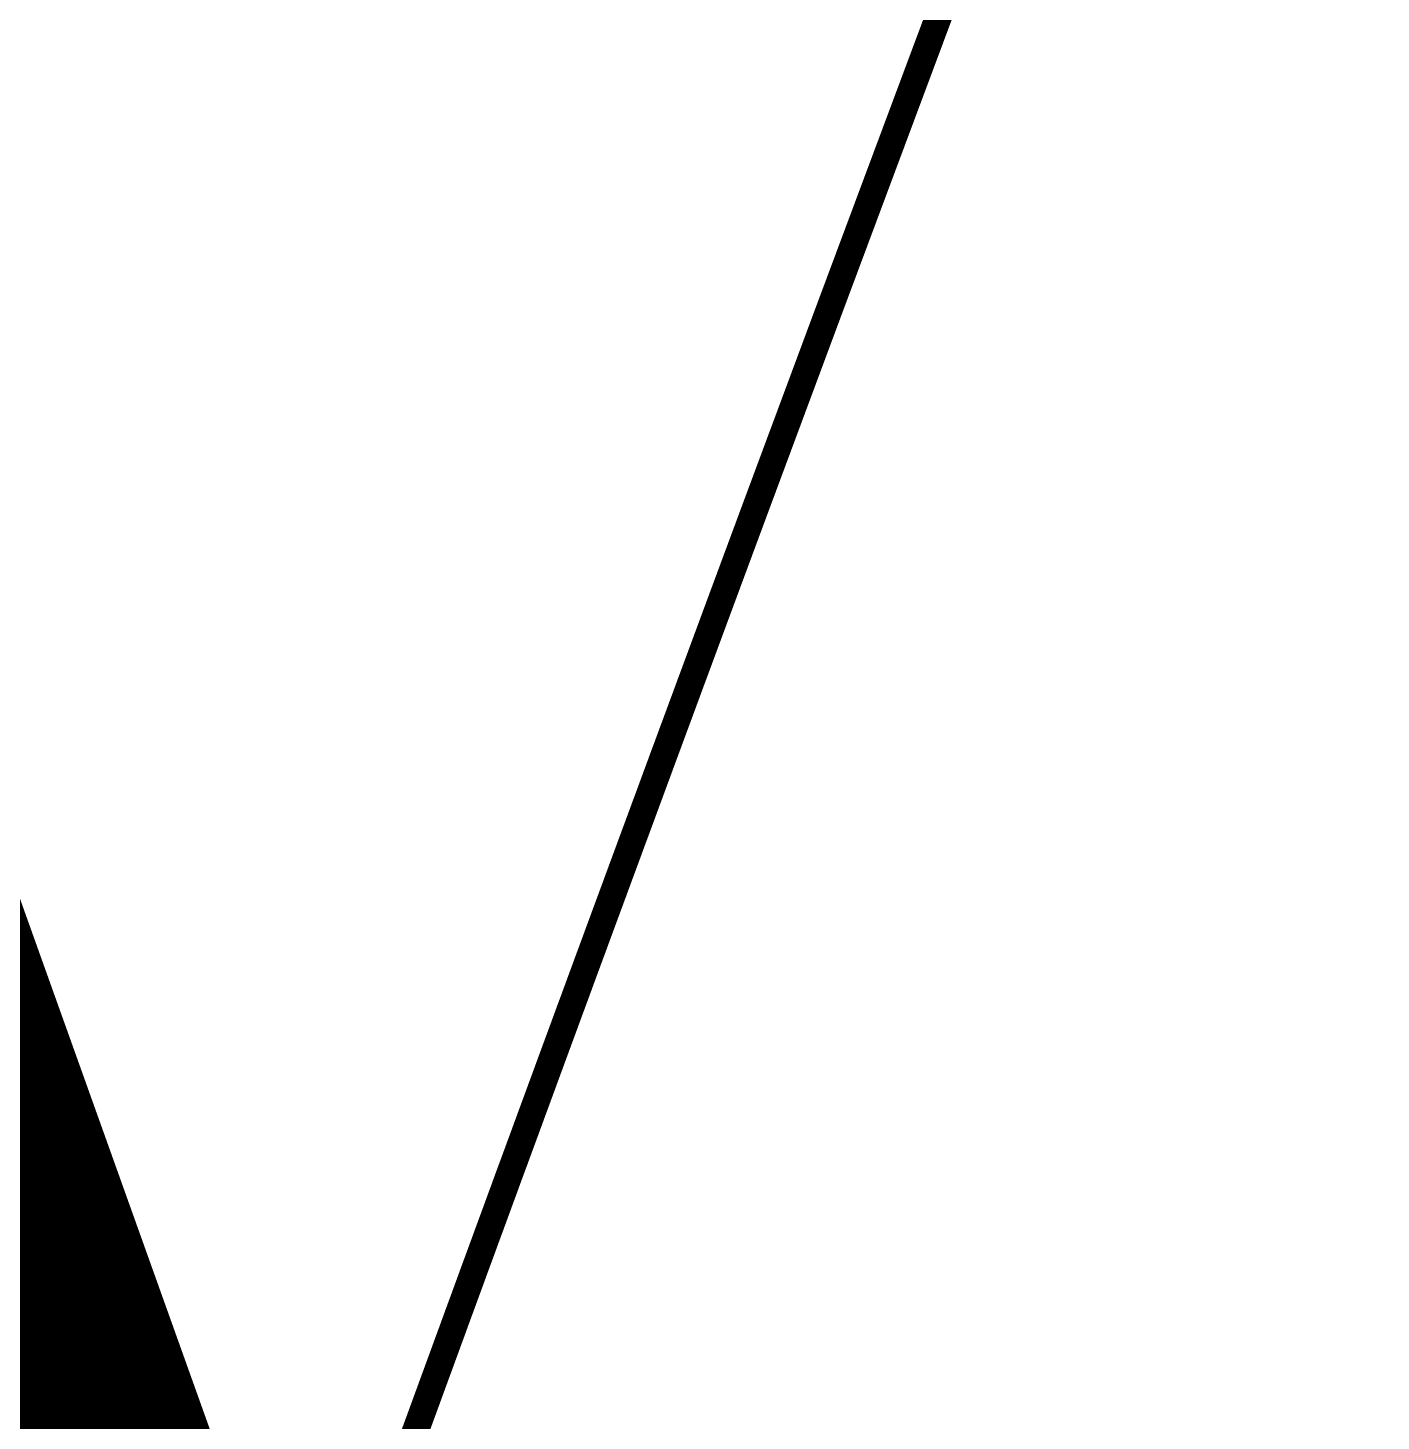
# Model space of a CAD drawing. Header units: inches. Extents: x -0.7 to 8.56, y -0.56 to 6.25.
# Drawn here: x 0.85709 to 0.88235, y 0.56593 to 0.59194 of the extents above; entities that cross this region are included whole.
import ezdxf

# ---------------------------------------------------------------- set-up
doc = ezdxf.new("R2010")
doc.units = ezdxf.units.IN
doc.header["$MEASUREMENT"] = 0
for name, color, linetype in [('Dimension', 6, 'Continuous'), ('Fabrication', 76, 'Continuous'), ('Mechanical 4', 56, 'Continuous'), ('Top Overlay', 2, 'Continuous')]:
    doc.layers.add(name, color=color, linetype=linetype)

msp = doc.modelspace()

# ---------------------------------------------------------------- linework, layer by layer
at = {"layer": 'Dimension'}
for points in [[(2.295669, 0.766417, 0.01, 0.01, 1), (0.524016, 0.766417, 0.01, 0.01, 1)], [(2.148045, 0.766414, 0.01, 0.01, 1), (0.671667, 0.766414, 0.01, 0.01, 1)]]:
    msp.add_lwpolyline(points, format="xyseb", close=True, dxfattribs=at)
at = {"layer": 'Fabrication'}
for points in [[(2.094234, 1.23357, 0.0005, 0.0005, -1.1671), (0.617129, 0.534922, 0.0005, 0.0005, 0)], [(2.094234, 1.23357, 0.0005, 0.0005, -1.1671), (0.617129, 0.534922, 0.0005, 0.0005, 0)], [(2.094234, 1.23357, 0.0005, 0.0005, -1.1671), (0.617129, 0.534922, 0.0005, 0.0005, 0)], [(2.094234, 1.23357, 0.0005, 0.0005, -1.1671), (0.617129, 0.534922, 0.0005, 0.0005, 0)], [(2.146108, 1.225917, 0.0005, 0.0005, -1.205705), (0.558167, 0.612204, 0.0005, 0.0005, 0)], [(2.146108, 1.225917, 0.0005, 0.0005, -1.205705), (0.558167, 0.612204, 0.0005, 0.0005, 0)], [(1.813685, 1.200584, 0.0005, 0.0005, -1.250986), (0.86008, 0.554085, 0.0005, 0.0005, 0)], [(1.813685, 1.200584, 0.0005, 0.0005, -1.250986), (0.86008, 0.554085, 0.0005, 0.0005, 0)], [(1.813685, 1.200584, 0.0005, 0.0005, -1.250986), (0.86008, 0.554085, 0.0005, 0.0005, 0)], [(1.813685, 1.200584, 0.0005, 0.0005, -1.250986), (0.86008, 0.554085, 0.0005, 0.0005, 0)], [(1.764978, 1.191217, 0.0005, 0.0005, -1.342703), (0.881665, 0.612204, 0.0005, 0.0005, 0)], [(0.872048, 0.586673, 0.0005, 0.0005, 0), (0.874344, 0.592823, 0.0005, 0.0005, 0)], [(0.872048, 0.586673, 0.0005, 0.0005, 0), (0.874344, 0.592823, 0.0005, 0.0005, 0)], [(0.87068, 0.582994, 0.0005, 0.0005, 0), (0.872048, 0.586673, 0.0005, 0.0005, 0)], [(0.87068, 0.582994, 0.0005, 0.0005, 0), (0.872048, 0.586673, 0.0005, 0.0005, 0)], [(0.870024, 0.581225, 0.0005, 0.0005, 0), (0.87068, 0.582994, 0.0005, 0.0005, 0)], [(0.870024, 0.581225, 0.0005, 0.0005, 0), (0.87068, 0.582994, 0.0005, 0.0005, 0)], [(0.869521, 0.579865, 0.0005, 0.0005, 0), (0.870024, 0.581225, 0.0005, 0.0005, 0)], [(0.869521, 0.579865, 0.0005, 0.0005, 0), (0.870024, 0.581225, 0.0005, 0.0005, 0)], [(0.869385, 0.579497, 0.0005, 0.0005, 0), (0.869471, 0.579732, 0.0005, 0.0005, 0)], [(0.869385, 0.579497, 0.0005, 0.0005, 0), (0.869471, 0.579732, 0.0005, 0.0005, 0)], [(0.869471, 0.579732, 0.0005, 0.0005, 0), (0.869521, 0.579865, 0.0005, 0.0005, 0)], [(0.869471, 0.579732, 0.0005, 0.0005, 0), (0.869521, 0.579865, 0.0005, 0.0005, 0)], [(0.869298, 0.579263, 0.0005, 0.0005, 0), (0.869385, 0.579497, 0.0005, 0.0005, 0)], [(0.869298, 0.579263, 0.0005, 0.0005, 0), (0.869385, 0.579497, 0.0005, 0.0005, 0)], [(0.869212, 0.579029, 0.0005, 0.0005, 0), (0.869298, 0.579263, 0.0005, 0.0005, 0)], [(0.869212, 0.579029, 0.0005, 0.0005, 0), (0.869298, 0.579263, 0.0005, 0.0005, 0)], [(0.869125, 0.578796, 0.0005, 0.0005, 0), (0.869212, 0.579029, 0.0005, 0.0005, 0)], [(0.869125, 0.578796, 0.0005, 0.0005, 0), (0.869212, 0.579029, 0.0005, 0.0005, 0)], [(0.86904, 0.578564, 0.0005, 0.0005, 0), (0.869125, 0.578796, 0.0005, 0.0005, 0)], [(0.86904, 0.578564, 0.0005, 0.0005, 0), (0.869125, 0.578796, 0.0005, 0.0005, 0)], [(0.868954, 0.578333, 0.0005, 0.0005, 0), (0.86904, 0.578564, 0.0005, 0.0005, 0)], [(0.868954, 0.578333, 0.0005, 0.0005, 0), (0.86904, 0.578564, 0.0005, 0.0005, 0)], [(0.868869, 0.578102, 0.0005, 0.0005, 0), (0.868954, 0.578333, 0.0005, 0.0005, 0)], [(0.868869, 0.578102, 0.0005, 0.0005, 0), (0.868954, 0.578333, 0.0005, 0.0005, 0)], [(0.868784, 0.577872, 0.0005, 0.0005, 0), (0.868869, 0.578102, 0.0005, 0.0005, 0)], [(0.868784, 0.577872, 0.0005, 0.0005, 0), (0.868869, 0.578102, 0.0005, 0.0005, 0)], [(0.868615, 0.577415, 0.0005, 0.0005, 0), (0.8687, 0.577643, 0.0005, 0.0005, 0)], [(0.868615, 0.577415, 0.0005, 0.0005, 0), (0.8687, 0.577643, 0.0005, 0.0005, 0)], [(0.8687, 0.577643, 0.0005, 0.0005, 0), (0.868784, 0.577872, 0.0005, 0.0005, 0)], [(0.8687, 0.577643, 0.0005, 0.0005, 0), (0.868784, 0.577872, 0.0005, 0.0005, 0)], [(0.868532, 0.577188, 0.0005, 0.0005, 0), (0.868615, 0.577415, 0.0005, 0.0005, 0)], [(0.868532, 0.577188, 0.0005, 0.0005, 0), (0.868615, 0.577415, 0.0005, 0.0005, 0)], [(0.868448, 0.576961, 0.0005, 0.0005, 0), (0.868532, 0.577188, 0.0005, 0.0005, 0)], [(0.868448, 0.576961, 0.0005, 0.0005, 0), (0.868532, 0.577188, 0.0005, 0.0005, 0)], [(0.868364, 0.576736, 0.0005, 0.0005, 0), (0.868448, 0.576961, 0.0005, 0.0005, 0)], [(0.868364, 0.576736, 0.0005, 0.0005, 0), (0.868448, 0.576961, 0.0005, 0.0005, 0)], [(0.868282, 0.576511, 0.0005, 0.0005, 0), (0.868364, 0.576736, 0.0005, 0.0005, 0)], [(0.868282, 0.576511, 0.0005, 0.0005, 0), (0.868364, 0.576736, 0.0005, 0.0005, 0)], [(0.868199, 0.576287, 0.0005, 0.0005, 0), (0.868282, 0.576511, 0.0005, 0.0005, 0)], [(0.868199, 0.576287, 0.0005, 0.0005, 0), (0.868282, 0.576511, 0.0005, 0.0005, 0)], [(0.868045, 0.575869, 0.0005, 0.0005, 0), (0.868121, 0.576077, 0.0005, 0.0005, 0)], [(0.868045, 0.575869, 0.0005, 0.0005, 0), (0.868121, 0.576077, 0.0005, 0.0005, 0)], [(0.868121, 0.576077, 0.0005, 0.0005, 0), (0.868199, 0.576287, 0.0005, 0.0005, 0)], [(0.868121, 0.576077, 0.0005, 0.0005, 0), (0.868199, 0.576287, 0.0005, 0.0005, 0)], [(0.867968, 0.575661, 0.0005, 0.0005, 0), (0.868045, 0.575869, 0.0005, 0.0005, 0)], [(0.867968, 0.575661, 0.0005, 0.0005, 0), (0.868045, 0.575869, 0.0005, 0.0005, 0)], [(0.867891, 0.575453, 0.0005, 0.0005, 0), (0.867968, 0.575661, 0.0005, 0.0005, 0)], [(0.867891, 0.575453, 0.0005, 0.0005, 0), (0.867968, 0.575661, 0.0005, 0.0005, 0)], [(0.867815, 0.575246, 0.0005, 0.0005, 0), (0.867891, 0.575453, 0.0005, 0.0005, 0)], [(0.867815, 0.575246, 0.0005, 0.0005, 0), (0.867891, 0.575453, 0.0005, 0.0005, 0)], [(0.867664, 0.574835, 0.0005, 0.0005, 0), (0.867739, 0.575041, 0.0005, 0.0005, 0)], [(0.867664, 0.574835, 0.0005, 0.0005, 0), (0.867739, 0.575041, 0.0005, 0.0005, 0)], [(0.867739, 0.575041, 0.0005, 0.0005, 0), (0.867815, 0.575246, 0.0005, 0.0005, 0)], [(0.867739, 0.575041, 0.0005, 0.0005, 0), (0.867815, 0.575246, 0.0005, 0.0005, 0)], [(0.867588, 0.574631, 0.0005, 0.0005, 0), (0.867664, 0.574835, 0.0005, 0.0005, 0)], [(0.867588, 0.574631, 0.0005, 0.0005, 0), (0.867664, 0.574835, 0.0005, 0.0005, 0)], [(0.867513, 0.574427, 0.0005, 0.0005, 0), (0.867588, 0.574631, 0.0005, 0.0005, 0)], [(0.867513, 0.574427, 0.0005, 0.0005, 0), (0.867588, 0.574631, 0.0005, 0.0005, 0)], [(0.867438, 0.574224, 0.0005, 0.0005, 0), (0.867513, 0.574427, 0.0005, 0.0005, 0)], [(0.867438, 0.574224, 0.0005, 0.0005, 0), (0.867513, 0.574427, 0.0005, 0.0005, 0)], [(0.86729, 0.57382, 0.0005, 0.0005, 0), (0.867364, 0.574022, 0.0005, 0.0005, 0)], [(0.86729, 0.57382, 0.0005, 0.0005, 0), (0.867364, 0.574022, 0.0005, 0.0005, 0)], [(0.867364, 0.574022, 0.0005, 0.0005, 0), (0.867438, 0.574224, 0.0005, 0.0005, 0)], [(0.867364, 0.574022, 0.0005, 0.0005, 0), (0.867438, 0.574224, 0.0005, 0.0005, 0)], [(0.867215, 0.573619, 0.0005, 0.0005, 0), (0.86729, 0.57382, 0.0005, 0.0005, 0)], [(0.867215, 0.573619, 0.0005, 0.0005, 0), (0.86729, 0.57382, 0.0005, 0.0005, 0)], [(0.867142, 0.573419, 0.0005, 0.0005, 0), (0.867215, 0.573619, 0.0005, 0.0005, 0)], [(0.867142, 0.573419, 0.0005, 0.0005, 0), (0.867215, 0.573619, 0.0005, 0.0005, 0)], [(0.866995, 0.57302, 0.0005, 0.0005, 0), (0.867068, 0.573219, 0.0005, 0.0005, 0)], [(0.866995, 0.57302, 0.0005, 0.0005, 0), (0.867068, 0.573219, 0.0005, 0.0005, 0)], [(0.867068, 0.573219, 0.0005, 0.0005, 0), (0.867142, 0.573419, 0.0005, 0.0005, 0)], [(0.867068, 0.573219, 0.0005, 0.0005, 0), (0.867142, 0.573419, 0.0005, 0.0005, 0)], [(0.866922, 0.572822, 0.0005, 0.0005, 0), (0.866995, 0.57302, 0.0005, 0.0005, 0)], [(0.866922, 0.572822, 0.0005, 0.0005, 0), (0.866995, 0.57302, 0.0005, 0.0005, 0)], [(0.83259, 0.572834, 0.0005, 0.0005, -0.308543), (0.86008, 0.554085, 0.0005, 0.0005, 0)], [(0.83259, 0.572834, 0.0005, 0.0005, -0.308543), (0.86008, 0.554085, 0.0005, 0.0005, 0)], [(0.83259, 0.572834, 0.0005, 0.0005, -0.308543), (0.86008, 0.554085, 0.0005, 0.0005, 0)], [(0.83259, 0.572834, 0.0005, 0.0005, -0.308543), (0.86008, 0.554085, 0.0005, 0.0005, 0)], [(0.866849, 0.572624, 0.0005, 0.0005, 0), (0.866922, 0.572822, 0.0005, 0.0005, 0)], [(0.866849, 0.572624, 0.0005, 0.0005, 0), (0.866922, 0.572822, 0.0005, 0.0005, 0)], [(0.866705, 0.572231, 0.0005, 0.0005, 0), (0.866777, 0.572427, 0.0005, 0.0005, 0)], [(0.866705, 0.572231, 0.0005, 0.0005, 0), (0.866777, 0.572427, 0.0005, 0.0005, 0)], [(0.866777, 0.572427, 0.0005, 0.0005, 0), (0.866849, 0.572624, 0.0005, 0.0005, 0)], [(0.866777, 0.572427, 0.0005, 0.0005, 0), (0.866849, 0.572624, 0.0005, 0.0005, 0)], [(0.866638, 0.572049, 0.0005, 0.0005, 0), (0.866705, 0.572231, 0.0005, 0.0005, 0)], [(0.866638, 0.572049, 0.0005, 0.0005, 0), (0.866705, 0.572231, 0.0005, 0.0005, 0)], [(0.866571, 0.571867, 0.0005, 0.0005, 0), (0.866638, 0.572049, 0.0005, 0.0005, 0)], [(0.866571, 0.571867, 0.0005, 0.0005, 0), (0.866638, 0.572049, 0.0005, 0.0005, 0)], [(0.866438, 0.571505, 0.0005, 0.0005, 0), (0.866504, 0.571686, 0.0005, 0.0005, 0)], [(0.866438, 0.571505, 0.0005, 0.0005, 0), (0.866504, 0.571686, 0.0005, 0.0005, 0)], [(0.866504, 0.571686, 0.0005, 0.0005, 0), (0.866571, 0.571867, 0.0005, 0.0005, 0)], [(0.866504, 0.571686, 0.0005, 0.0005, 0), (0.866571, 0.571867, 0.0005, 0.0005, 0)], [(0.866372, 0.571325, 0.0005, 0.0005, 0), (0.866438, 0.571505, 0.0005, 0.0005, 0)], [(0.866372, 0.571325, 0.0005, 0.0005, 0), (0.866438, 0.571505, 0.0005, 0.0005, 0)], [(0.86624, 0.570967, 0.0005, 0.0005, 0), (0.866306, 0.571146, 0.0005, 0.0005, 0)], [(0.86624, 0.570967, 0.0005, 0.0005, 0), (0.866306, 0.571146, 0.0005, 0.0005, 0)], [(0.866306, 0.571146, 0.0005, 0.0005, 0), (0.866372, 0.571325, 0.0005, 0.0005, 0)], [(0.866306, 0.571146, 0.0005, 0.0005, 0), (0.866372, 0.571325, 0.0005, 0.0005, 0)], [(0.866175, 0.570789, 0.0005, 0.0005, 0), (0.86624, 0.570967, 0.0005, 0.0005, 0)], [(0.866175, 0.570789, 0.0005, 0.0005, 0), (0.86624, 0.570967, 0.0005, 0.0005, 0)], [(0.866044, 0.570435, 0.0005, 0.0005, 0), (0.866109, 0.570612, 0.0005, 0.0005, 0)], [(0.866044, 0.570435, 0.0005, 0.0005, 0), (0.866109, 0.570612, 0.0005, 0.0005, 0)], [(0.866109, 0.570612, 0.0005, 0.0005, 0), (0.866175, 0.570789, 0.0005, 0.0005, 0)], [(0.866109, 0.570612, 0.0005, 0.0005, 0), (0.866175, 0.570789, 0.0005, 0.0005, 0)], [(0.86598, 0.570258, 0.0005, 0.0005, 0), (0.866044, 0.570435, 0.0005, 0.0005, 0)], [(0.86598, 0.570258, 0.0005, 0.0005, 0), (0.866044, 0.570435, 0.0005, 0.0005, 0)], [(0.865851, 0.569907, 0.0005, 0.0005, 0), (0.865915, 0.570083, 0.0005, 0.0005, 0)], [(0.865851, 0.569907, 0.0005, 0.0005, 0), (0.865915, 0.570083, 0.0005, 0.0005, 0)], [(0.865915, 0.570083, 0.0005, 0.0005, 0), (0.86598, 0.570258, 0.0005, 0.0005, 0)], [(0.865915, 0.570083, 0.0005, 0.0005, 0), (0.86598, 0.570258, 0.0005, 0.0005, 0)], [(0.865787, 0.569733, 0.0005, 0.0005, 0), (0.865851, 0.569907, 0.0005, 0.0005, 0)], [(0.865787, 0.569733, 0.0005, 0.0005, 0), (0.865851, 0.569907, 0.0005, 0.0005, 0)], [(0.865659, 0.569386, 0.0005, 0.0005, 0), (0.865723, 0.569559, 0.0005, 0.0005, 0)], [(0.865659, 0.569386, 0.0005, 0.0005, 0), (0.865723, 0.569559, 0.0005, 0.0005, 0)], [(0.865723, 0.569559, 0.0005, 0.0005, 0), (0.865787, 0.569733, 0.0005, 0.0005, 0)], [(0.865723, 0.569559, 0.0005, 0.0005, 0), (0.865787, 0.569733, 0.0005, 0.0005, 0)], [(0.865596, 0.569213, 0.0005, 0.0005, 0), (0.865659, 0.569386, 0.0005, 0.0005, 0)], [(0.865596, 0.569213, 0.0005, 0.0005, 0), (0.865659, 0.569386, 0.0005, 0.0005, 0)], [(0.86547, 0.56887, 0.0005, 0.0005, 0), (0.865533, 0.569041, 0.0005, 0.0005, 0)], [(0.86547, 0.56887, 0.0005, 0.0005, 0), (0.865533, 0.569041, 0.0005, 0.0005, 0)], [(0.865533, 0.569041, 0.0005, 0.0005, 0), (0.865596, 0.569213, 0.0005, 0.0005, 0)], [(0.865533, 0.569041, 0.0005, 0.0005, 0), (0.865596, 0.569213, 0.0005, 0.0005, 0)], [(0.865407, 0.568699, 0.0005, 0.0005, 0), (0.86547, 0.56887, 0.0005, 0.0005, 0)], [(0.865407, 0.568699, 0.0005, 0.0005, 0), (0.86547, 0.56887, 0.0005, 0.0005, 0)], [(0.865287, 0.568371, 0.0005, 0.0005, 0), (0.865345, 0.568528, 0.0005, 0.0005, 0)], [(0.865287, 0.568371, 0.0005, 0.0005, 0), (0.865345, 0.568528, 0.0005, 0.0005, 0)], [(0.865345, 0.568528, 0.0005, 0.0005, 0), (0.865407, 0.568699, 0.0005, 0.0005, 0)], [(0.865345, 0.568528, 0.0005, 0.0005, 0), (0.865407, 0.568699, 0.0005, 0.0005, 0)], [(0.86523, 0.568214, 0.0005, 0.0005, 0), (0.865287, 0.568371, 0.0005, 0.0005, 0)], [(0.86523, 0.568214, 0.0005, 0.0005, 0), (0.865287, 0.568371, 0.0005, 0.0005, 0)], [(0.865115, 0.567902, 0.0005, 0.0005, 0), (0.865172, 0.568057, 0.0005, 0.0005, 0)], [(0.865115, 0.567902, 0.0005, 0.0005, 0), (0.865172, 0.568057, 0.0005, 0.0005, 0)], [(0.865172, 0.568057, 0.0005, 0.0005, 0), (0.86523, 0.568214, 0.0005, 0.0005, 0)], [(0.865172, 0.568057, 0.0005, 0.0005, 0), (0.86523, 0.568214, 0.0005, 0.0005, 0)], [(0.865002, 0.567591, 0.0005, 0.0005, 0), (0.865058, 0.567746, 0.0005, 0.0005, 0)], [(0.865002, 0.567591, 0.0005, 0.0005, 0), (0.865058, 0.567746, 0.0005, 0.0005, 0)], [(0.865058, 0.567746, 0.0005, 0.0005, 0), (0.865115, 0.567902, 0.0005, 0.0005, 0)], [(0.865058, 0.567746, 0.0005, 0.0005, 0), (0.865115, 0.567902, 0.0005, 0.0005, 0)], [(0.864945, 0.567437, 0.0005, 0.0005, 0), (0.865002, 0.567591, 0.0005, 0.0005, 0)], [(0.864945, 0.567437, 0.0005, 0.0005, 0), (0.865002, 0.567591, 0.0005, 0.0005, 0)], [(0.864833, 0.56713, 0.0005, 0.0005, 0), (0.864889, 0.567283, 0.0005, 0.0005, 0)], [(0.864833, 0.56713, 0.0005, 0.0005, 0), (0.864889, 0.567283, 0.0005, 0.0005, 0)], [(0.864889, 0.567283, 0.0005, 0.0005, 0), (0.864945, 0.567437, 0.0005, 0.0005, 0)], [(0.864889, 0.567283, 0.0005, 0.0005, 0), (0.864945, 0.567437, 0.0005, 0.0005, 0)], [(0.864721, 0.566825, 0.0005, 0.0005, 0), (0.864777, 0.566977, 0.0005, 0.0005, 0)], [(0.864721, 0.566825, 0.0005, 0.0005, 0), (0.864777, 0.566977, 0.0005, 0.0005, 0)], [(0.864777, 0.566977, 0.0005, 0.0005, 0), (0.864833, 0.56713, 0.0005, 0.0005, 0)], [(0.864777, 0.566977, 0.0005, 0.0005, 0), (0.864833, 0.56713, 0.0005, 0.0005, 0)], [(0.864661, 0.566661, 0.0005, 0.0005, 0), (0.864721, 0.566825, 0.0005, 0.0005, 0)], [(0.864661, 0.566661, 0.0005, 0.0005, 0), (0.864721, 0.566825, 0.0005, 0.0005, 0)], [(0.864176, 0.565335, 0.0005, 0.0005, 0), (0.864611, 0.566524, 0.0005, 0.0005, 0)], [(0.864176, 0.565335, 0.0005, 0.0005, 0), (0.864611, 0.566524, 0.0005, 0.0005, 0)], [(0.864611, 0.566524, 0.0005, 0.0005, 0), (0.864661, 0.566661, 0.0005, 0.0005, 0)], [(0.864611, 0.566524, 0.0005, 0.0005, 0), (0.864661, 0.566661, 0.0005, 0.0005, 0)]]:
    msp.add_lwpolyline(points, format="xyseb", dxfattribs=at)
for points in [[(0.871923, 0.586673, 0.00025, 0.00025, 1), (0.872173, 0.586673, 0.00025, 0.00025, 1)], [(0.871923, 0.586673, 0.00025, 0.00025, 1), (0.872173, 0.586673, 0.00025, 0.00025, 1)], [(0.871923, 0.586673, 0.00025, 0.00025, 1), (0.872173, 0.586673, 0.00025, 0.00025, 1)], [(0.871923, 0.586673, 0.00025, 0.00025, 1), (0.872173, 0.586673, 0.00025, 0.00025, 1)], [(0.870555, 0.582994, 0.00025, 0.00025, 1), (0.870805, 0.582994, 0.00025, 0.00025, 1)], [(0.870555, 0.582994, 0.00025, 0.00025, 1), (0.870805, 0.582994, 0.00025, 0.00025, 1)], [(0.870555, 0.582994, 0.00025, 0.00025, 1), (0.870805, 0.582994, 0.00025, 0.00025, 1)], [(0.870555, 0.582994, 0.00025, 0.00025, 1), (0.870805, 0.582994, 0.00025, 0.00025, 1)], [(0.869899, 0.581225, 0.00025, 0.00025, 1), (0.870149, 0.581225, 0.00025, 0.00025, 1)], [(0.869899, 0.581225, 0.00025, 0.00025, 1), (0.870149, 0.581225, 0.00025, 0.00025, 1)], [(0.869899, 0.581225, 0.00025, 0.00025, 1), (0.870149, 0.581225, 0.00025, 0.00025, 1)], [(0.869899, 0.581225, 0.00025, 0.00025, 1), (0.870149, 0.581225, 0.00025, 0.00025, 1)], [(0.869347, 0.579732, 0.00025, 0.00025, 1), (0.869596, 0.579732, 0.00025, 0.00025, 1)], [(0.869347, 0.579732, 0.00025, 0.00025, 1), (0.869596, 0.579732, 0.00025, 0.00025, 1)], [(0.869347, 0.579732, 0.00025, 0.00025, 1), (0.869596, 0.579732, 0.00025, 0.00025, 1)], [(0.869347, 0.579732, 0.00025, 0.00025, 1), (0.869596, 0.579732, 0.00025, 0.00025, 1)], [(0.869396, 0.579865, 0.00025, 0.00025, 1), (0.869646, 0.579865, 0.00025, 0.00025, 1)], [(0.869396, 0.579865, 0.00025, 0.00025, 1), (0.869646, 0.579865, 0.00025, 0.00025, 1)], [(0.869396, 0.579865, 0.00025, 0.00025, 1), (0.869646, 0.579865, 0.00025, 0.00025, 1)], [(0.869396, 0.579865, 0.00025, 0.00025, 1), (0.869646, 0.579865, 0.00025, 0.00025, 1)], [(0.869259, 0.579497, 0.00025, 0.00025, 1), (0.86951, 0.579497, 0.00025, 0.00025, 1)], [(0.869259, 0.579497, 0.00025, 0.00025, 1), (0.86951, 0.579497, 0.00025, 0.00025, 1)], [(0.869259, 0.579497, 0.00025, 0.00025, 1), (0.86951, 0.579497, 0.00025, 0.00025, 1)], [(0.869259, 0.579497, 0.00025, 0.00025, 1), (0.86951, 0.579497, 0.00025, 0.00025, 1)], [(0.869173, 0.579263, 0.00025, 0.00025, 1), (0.869423, 0.579263, 0.00025, 0.00025, 1)], [(0.869173, 0.579263, 0.00025, 0.00025, 1), (0.869423, 0.579263, 0.00025, 0.00025, 1)], [(0.869173, 0.579263, 0.00025, 0.00025, 1), (0.869423, 0.579263, 0.00025, 0.00025, 1)], [(0.869173, 0.579263, 0.00025, 0.00025, 1), (0.869423, 0.579263, 0.00025, 0.00025, 1)], [(0.869086, 0.579029, 0.00025, 0.00025, 1), (0.869336, 0.579029, 0.00025, 0.00025, 1)], [(0.869086, 0.579029, 0.00025, 0.00025, 1), (0.869336, 0.579029, 0.00025, 0.00025, 1)], [(0.869086, 0.579029, 0.00025, 0.00025, 1), (0.869336, 0.579029, 0.00025, 0.00025, 1)], [(0.869086, 0.579029, 0.00025, 0.00025, 1), (0.869336, 0.579029, 0.00025, 0.00025, 1)], [(0.869, 0.578796, 0.00025, 0.00025, 1), (0.86925, 0.578796, 0.00025, 0.00025, 1)], [(0.869, 0.578796, 0.00025, 0.00025, 1), (0.86925, 0.578796, 0.00025, 0.00025, 1)], [(0.869, 0.578796, 0.00025, 0.00025, 1), (0.86925, 0.578796, 0.00025, 0.00025, 1)], [(0.869, 0.578796, 0.00025, 0.00025, 1), (0.86925, 0.578796, 0.00025, 0.00025, 1)], [(0.868915, 0.578564, 0.00025, 0.00025, 1), (0.869165, 0.578564, 0.00025, 0.00025, 1)], [(0.868915, 0.578564, 0.00025, 0.00025, 1), (0.869165, 0.578564, 0.00025, 0.00025, 1)], [(0.868915, 0.578564, 0.00025, 0.00025, 1), (0.869165, 0.578564, 0.00025, 0.00025, 1)], [(0.868915, 0.578564, 0.00025, 0.00025, 1), (0.869165, 0.578564, 0.00025, 0.00025, 1)], [(0.868829, 0.578333, 0.00025, 0.00025, 1), (0.869079, 0.578333, 0.00025, 0.00025, 1)], [(0.868829, 0.578333, 0.00025, 0.00025, 1), (0.869079, 0.578333, 0.00025, 0.00025, 1)], [(0.868829, 0.578333, 0.00025, 0.00025, 1), (0.869079, 0.578333, 0.00025, 0.00025, 1)], [(0.868829, 0.578333, 0.00025, 0.00025, 1), (0.869079, 0.578333, 0.00025, 0.00025, 1)], [(0.868744, 0.578102, 0.00025, 0.00025, 1), (0.868994, 0.578102, 0.00025, 0.00025, 1)], [(0.868744, 0.578102, 0.00025, 0.00025, 1), (0.868994, 0.578102, 0.00025, 0.00025, 1)], [(0.868744, 0.578102, 0.00025, 0.00025, 1), (0.868994, 0.578102, 0.00025, 0.00025, 1)], [(0.868744, 0.578102, 0.00025, 0.00025, 1), (0.868994, 0.578102, 0.00025, 0.00025, 1)], [(0.868575, 0.577643, 0.00025, 0.00025, 1), (0.868825, 0.577643, 0.00025, 0.00025, 1)], [(0.868575, 0.577643, 0.00025, 0.00025, 1), (0.868825, 0.577643, 0.00025, 0.00025, 1)], [(0.868575, 0.577643, 0.00025, 0.00025, 1), (0.868825, 0.577643, 0.00025, 0.00025, 1)], [(0.868575, 0.577643, 0.00025, 0.00025, 1), (0.868825, 0.577643, 0.00025, 0.00025, 1)], [(0.868659, 0.577872, 0.00025, 0.00025, 1), (0.868909, 0.577872, 0.00025, 0.00025, 1)], [(0.868659, 0.577872, 0.00025, 0.00025, 1), (0.868909, 0.577872, 0.00025, 0.00025, 1)], [(0.868659, 0.577872, 0.00025, 0.00025, 1), (0.868909, 0.577872, 0.00025, 0.00025, 1)], [(0.868659, 0.577872, 0.00025, 0.00025, 1), (0.868909, 0.577872, 0.00025, 0.00025, 1)], [(0.86849, 0.577415, 0.00025, 0.00025, 1), (0.86874, 0.577415, 0.00025, 0.00025, 1)], [(0.86849, 0.577415, 0.00025, 0.00025, 1), (0.86874, 0.577415, 0.00025, 0.00025, 1)], [(0.86849, 0.577415, 0.00025, 0.00025, 1), (0.86874, 0.577415, 0.00025, 0.00025, 1)], [(0.86849, 0.577415, 0.00025, 0.00025, 1), (0.86874, 0.577415, 0.00025, 0.00025, 1)], [(0.868406, 0.577188, 0.00025, 0.00025, 1), (0.868657, 0.577188, 0.00025, 0.00025, 1)], [(0.868406, 0.577188, 0.00025, 0.00025, 1), (0.868657, 0.577188, 0.00025, 0.00025, 1)], [(0.868406, 0.577188, 0.00025, 0.00025, 1), (0.868657, 0.577188, 0.00025, 0.00025, 1)], [(0.868406, 0.577188, 0.00025, 0.00025, 1), (0.868657, 0.577188, 0.00025, 0.00025, 1)], [(0.868323, 0.576961, 0.00025, 0.00025, 1), (0.868573, 0.576961, 0.00025, 0.00025, 1)], [(0.868323, 0.576961, 0.00025, 0.00025, 1), (0.868573, 0.576961, 0.00025, 0.00025, 1)], [(0.868323, 0.576961, 0.00025, 0.00025, 1), (0.868573, 0.576961, 0.00025, 0.00025, 1)], [(0.868323, 0.576961, 0.00025, 0.00025, 1), (0.868573, 0.576961, 0.00025, 0.00025, 1)], [(0.86824, 0.576736, 0.00025, 0.00025, 1), (0.86849, 0.576736, 0.00025, 0.00025, 1)], [(0.86824, 0.576736, 0.00025, 0.00025, 1), (0.86849, 0.576736, 0.00025, 0.00025, 1)], [(0.86824, 0.576736, 0.00025, 0.00025, 1), (0.86849, 0.576736, 0.00025, 0.00025, 1)], [(0.86824, 0.576736, 0.00025, 0.00025, 1), (0.86849, 0.576736, 0.00025, 0.00025, 1)], [(0.868156, 0.576511, 0.00025, 0.00025, 1), (0.868406, 0.576511, 0.00025, 0.00025, 1)], [(0.868156, 0.576511, 0.00025, 0.00025, 1), (0.868406, 0.576511, 0.00025, 0.00025, 1)], [(0.868156, 0.576511, 0.00025, 0.00025, 1), (0.868406, 0.576511, 0.00025, 0.00025, 1)], [(0.868156, 0.576511, 0.00025, 0.00025, 1), (0.868406, 0.576511, 0.00025, 0.00025, 1)], [(0.867996, 0.576077, 0.00025, 0.00025, 1), (0.868247, 0.576077, 0.00025, 0.00025, 1)], [(0.867996, 0.576077, 0.00025, 0.00025, 1), (0.868247, 0.576077, 0.00025, 0.00025, 1)], [(0.867996, 0.576077, 0.00025, 0.00025, 1), (0.868247, 0.576077, 0.00025, 0.00025, 1)], [(0.867996, 0.576077, 0.00025, 0.00025, 1), (0.868247, 0.576077, 0.00025, 0.00025, 1)], [(0.868074, 0.576287, 0.00025, 0.00025, 1), (0.868324, 0.576287, 0.00025, 0.00025, 1)], [(0.868074, 0.576287, 0.00025, 0.00025, 1), (0.868324, 0.576287, 0.00025, 0.00025, 1)], [(0.868074, 0.576287, 0.00025, 0.00025, 1), (0.868324, 0.576287, 0.00025, 0.00025, 1)], [(0.868074, 0.576287, 0.00025, 0.00025, 1), (0.868324, 0.576287, 0.00025, 0.00025, 1)], [(0.86792, 0.575869, 0.00025, 0.00025, 1), (0.86817, 0.575869, 0.00025, 0.00025, 1)], [(0.86792, 0.575869, 0.00025, 0.00025, 1), (0.86817, 0.575869, 0.00025, 0.00025, 1)], [(0.86792, 0.575869, 0.00025, 0.00025, 1), (0.86817, 0.575869, 0.00025, 0.00025, 1)], [(0.86792, 0.575869, 0.00025, 0.00025, 1), (0.86817, 0.575869, 0.00025, 0.00025, 1)], [(0.867843, 0.575661, 0.00025, 0.00025, 1), (0.868093, 0.575661, 0.00025, 0.00025, 1)], [(0.867843, 0.575661, 0.00025, 0.00025, 1), (0.868093, 0.575661, 0.00025, 0.00025, 1)], [(0.867843, 0.575661, 0.00025, 0.00025, 1), (0.868093, 0.575661, 0.00025, 0.00025, 1)], [(0.867843, 0.575661, 0.00025, 0.00025, 1), (0.868093, 0.575661, 0.00025, 0.00025, 1)], [(0.867766, 0.575453, 0.00025, 0.00025, 1), (0.868016, 0.575453, 0.00025, 0.00025, 1)], [(0.867766, 0.575453, 0.00025, 0.00025, 1), (0.868016, 0.575453, 0.00025, 0.00025, 1)], [(0.867766, 0.575453, 0.00025, 0.00025, 1), (0.868016, 0.575453, 0.00025, 0.00025, 1)], [(0.867766, 0.575453, 0.00025, 0.00025, 1), (0.868016, 0.575453, 0.00025, 0.00025, 1)], [(0.867614, 0.575041, 0.00025, 0.00025, 1), (0.867864, 0.575041, 0.00025, 0.00025, 1)], [(0.867614, 0.575041, 0.00025, 0.00025, 1), (0.867864, 0.575041, 0.00025, 0.00025, 1)], [(0.867614, 0.575041, 0.00025, 0.00025, 1), (0.867864, 0.575041, 0.00025, 0.00025, 1)], [(0.867614, 0.575041, 0.00025, 0.00025, 1), (0.867864, 0.575041, 0.00025, 0.00025, 1)], [(0.86769, 0.575246, 0.00025, 0.00025, 1), (0.86794, 0.575246, 0.00025, 0.00025, 1)], [(0.86769, 0.575246, 0.00025, 0.00025, 1), (0.86794, 0.575246, 0.00025, 0.00025, 1)], [(0.86769, 0.575246, 0.00025, 0.00025, 1), (0.86794, 0.575246, 0.00025, 0.00025, 1)], [(0.86769, 0.575246, 0.00025, 0.00025, 1), (0.86794, 0.575246, 0.00025, 0.00025, 1)], [(0.867539, 0.574835, 0.00025, 0.00025, 1), (0.867789, 0.574835, 0.00025, 0.00025, 1)], [(0.867539, 0.574835, 0.00025, 0.00025, 1), (0.867789, 0.574835, 0.00025, 0.00025, 1)], [(0.867539, 0.574835, 0.00025, 0.00025, 1), (0.867789, 0.574835, 0.00025, 0.00025, 1)], [(0.867539, 0.574835, 0.00025, 0.00025, 1), (0.867789, 0.574835, 0.00025, 0.00025, 1)], [(0.867463, 0.574631, 0.00025, 0.00025, 1), (0.867713, 0.574631, 0.00025, 0.00025, 1)], [(0.867463, 0.574631, 0.00025, 0.00025, 1), (0.867713, 0.574631, 0.00025, 0.00025, 1)], [(0.867463, 0.574631, 0.00025, 0.00025, 1), (0.867713, 0.574631, 0.00025, 0.00025, 1)], [(0.867463, 0.574631, 0.00025, 0.00025, 1), (0.867713, 0.574631, 0.00025, 0.00025, 1)], [(0.867388, 0.574427, 0.00025, 0.00025, 1), (0.867638, 0.574427, 0.00025, 0.00025, 1)], [(0.867388, 0.574427, 0.00025, 0.00025, 1), (0.867638, 0.574427, 0.00025, 0.00025, 1)], [(0.867388, 0.574427, 0.00025, 0.00025, 1), (0.867638, 0.574427, 0.00025, 0.00025, 1)], [(0.867388, 0.574427, 0.00025, 0.00025, 1), (0.867638, 0.574427, 0.00025, 0.00025, 1)], [(0.867239, 0.574022, 0.00025, 0.00025, 1), (0.867489, 0.574022, 0.00025, 0.00025, 1)], [(0.867239, 0.574022, 0.00025, 0.00025, 1), (0.867489, 0.574022, 0.00025, 0.00025, 1)], [(0.867239, 0.574022, 0.00025, 0.00025, 1), (0.867489, 0.574022, 0.00025, 0.00025, 1)], [(0.867239, 0.574022, 0.00025, 0.00025, 1), (0.867489, 0.574022, 0.00025, 0.00025, 1)], [(0.867313, 0.574224, 0.00025, 0.00025, 1), (0.867563, 0.574224, 0.00025, 0.00025, 1)], [(0.867313, 0.574224, 0.00025, 0.00025, 1), (0.867563, 0.574224, 0.00025, 0.00025, 1)], [(0.867313, 0.574224, 0.00025, 0.00025, 1), (0.867563, 0.574224, 0.00025, 0.00025, 1)], [(0.867313, 0.574224, 0.00025, 0.00025, 1), (0.867563, 0.574224, 0.00025, 0.00025, 1)], [(0.867165, 0.57382, 0.00025, 0.00025, 1), (0.867414, 0.57382, 0.00025, 0.00025, 1)], [(0.867165, 0.57382, 0.00025, 0.00025, 1), (0.867414, 0.57382, 0.00025, 0.00025, 1)], [(0.867165, 0.57382, 0.00025, 0.00025, 1), (0.867414, 0.57382, 0.00025, 0.00025, 1)], [(0.867165, 0.57382, 0.00025, 0.00025, 1), (0.867414, 0.57382, 0.00025, 0.00025, 1)], [(0.86709, 0.573619, 0.00025, 0.00025, 1), (0.86734, 0.573619, 0.00025, 0.00025, 1)], [(0.86709, 0.573619, 0.00025, 0.00025, 1), (0.86734, 0.573619, 0.00025, 0.00025, 1)], [(0.86709, 0.573619, 0.00025, 0.00025, 1), (0.86734, 0.573619, 0.00025, 0.00025, 1)], [(0.86709, 0.573619, 0.00025, 0.00025, 1), (0.86734, 0.573619, 0.00025, 0.00025, 1)], [(0.866943, 0.573219, 0.00025, 0.00025, 1), (0.867193, 0.573219, 0.00025, 0.00025, 1)], [(0.866943, 0.573219, 0.00025, 0.00025, 1), (0.867193, 0.573219, 0.00025, 0.00025, 1)], [(0.866943, 0.573219, 0.00025, 0.00025, 1), (0.867193, 0.573219, 0.00025, 0.00025, 1)], [(0.866943, 0.573219, 0.00025, 0.00025, 1), (0.867193, 0.573219, 0.00025, 0.00025, 1)], [(0.867017, 0.573419, 0.00025, 0.00025, 1), (0.867267, 0.573419, 0.00025, 0.00025, 1)], [(0.867017, 0.573419, 0.00025, 0.00025, 1), (0.867267, 0.573419, 0.00025, 0.00025, 1)], [(0.867017, 0.573419, 0.00025, 0.00025, 1), (0.867267, 0.573419, 0.00025, 0.00025, 1)], [(0.867017, 0.573419, 0.00025, 0.00025, 1), (0.867267, 0.573419, 0.00025, 0.00025, 1)], [(0.86687, 0.57302, 0.00025, 0.00025, 1), (0.86712, 0.57302, 0.00025, 0.00025, 1)], [(0.86687, 0.57302, 0.00025, 0.00025, 1), (0.86712, 0.57302, 0.00025, 0.00025, 1)], [(0.86687, 0.57302, 0.00025, 0.00025, 1), (0.86712, 0.57302, 0.00025, 0.00025, 1)], [(0.86687, 0.57302, 0.00025, 0.00025, 1), (0.86712, 0.57302, 0.00025, 0.00025, 1)], [(0.866797, 0.572822, 0.00025, 0.00025, 1), (0.867047, 0.572822, 0.00025, 0.00025, 1)], [(0.866797, 0.572822, 0.00025, 0.00025, 1), (0.867047, 0.572822, 0.00025, 0.00025, 1)], [(0.866797, 0.572822, 0.00025, 0.00025, 1), (0.867047, 0.572822, 0.00025, 0.00025, 1)], [(0.866797, 0.572822, 0.00025, 0.00025, 1), (0.867047, 0.572822, 0.00025, 0.00025, 1)], [(0.866652, 0.572427, 0.00025, 0.00025, 1), (0.866902, 0.572427, 0.00025, 0.00025, 1)], [(0.866652, 0.572427, 0.00025, 0.00025, 1), (0.866902, 0.572427, 0.00025, 0.00025, 1)], [(0.866652, 0.572427, 0.00025, 0.00025, 1), (0.866902, 0.572427, 0.00025, 0.00025, 1)], [(0.866652, 0.572427, 0.00025, 0.00025, 1), (0.866902, 0.572427, 0.00025, 0.00025, 1)], [(0.866724, 0.572624, 0.00025, 0.00025, 1), (0.866974, 0.572624, 0.00025, 0.00025, 1)], [(0.866724, 0.572624, 0.00025, 0.00025, 1), (0.866974, 0.572624, 0.00025, 0.00025, 1)], [(0.866724, 0.572624, 0.00025, 0.00025, 1), (0.866974, 0.572624, 0.00025, 0.00025, 1)], [(0.866724, 0.572624, 0.00025, 0.00025, 1), (0.866974, 0.572624, 0.00025, 0.00025, 1)], [(0.86658, 0.572231, 0.00025, 0.00025, 1), (0.86683, 0.572231, 0.00025, 0.00025, 1)], [(0.86658, 0.572231, 0.00025, 0.00025, 1), (0.86683, 0.572231, 0.00025, 0.00025, 1)], [(0.86658, 0.572231, 0.00025, 0.00025, 1), (0.86683, 0.572231, 0.00025, 0.00025, 1)], [(0.86658, 0.572231, 0.00025, 0.00025, 1), (0.86683, 0.572231, 0.00025, 0.00025, 1)], [(0.866513, 0.572049, 0.00025, 0.00025, 1), (0.866763, 0.572049, 0.00025, 0.00025, 1)], [(0.866513, 0.572049, 0.00025, 0.00025, 1), (0.866763, 0.572049, 0.00025, 0.00025, 1)], [(0.866513, 0.572049, 0.00025, 0.00025, 1), (0.866763, 0.572049, 0.00025, 0.00025, 1)], [(0.866513, 0.572049, 0.00025, 0.00025, 1), (0.866763, 0.572049, 0.00025, 0.00025, 1)], [(0.866379, 0.571686, 0.00025, 0.00025, 1), (0.866629, 0.571686, 0.00025, 0.00025, 1)], [(0.866379, 0.571686, 0.00025, 0.00025, 1), (0.866629, 0.571686, 0.00025, 0.00025, 1)], [(0.866379, 0.571686, 0.00025, 0.00025, 1), (0.866629, 0.571686, 0.00025, 0.00025, 1)], [(0.866379, 0.571686, 0.00025, 0.00025, 1), (0.866629, 0.571686, 0.00025, 0.00025, 1)], [(0.866446, 0.571867, 0.00025, 0.00025, 1), (0.866696, 0.571867, 0.00025, 0.00025, 1)], [(0.866446, 0.571867, 0.00025, 0.00025, 1), (0.866696, 0.571867, 0.00025, 0.00025, 1)], [(0.866446, 0.571867, 0.00025, 0.00025, 1), (0.866696, 0.571867, 0.00025, 0.00025, 1)], [(0.866446, 0.571867, 0.00025, 0.00025, 1), (0.866696, 0.571867, 0.00025, 0.00025, 1)], [(0.866313, 0.571505, 0.00025, 0.00025, 1), (0.866563, 0.571505, 0.00025, 0.00025, 1)], [(0.866313, 0.571505, 0.00025, 0.00025, 1), (0.866563, 0.571505, 0.00025, 0.00025, 1)], [(0.866313, 0.571505, 0.00025, 0.00025, 1), (0.866563, 0.571505, 0.00025, 0.00025, 1)], [(0.866313, 0.571505, 0.00025, 0.00025, 1), (0.866563, 0.571505, 0.00025, 0.00025, 1)], [(0.866181, 0.571146, 0.00025, 0.00025, 1), (0.866431, 0.571146, 0.00025, 0.00025, 1)], [(0.866181, 0.571146, 0.00025, 0.00025, 1), (0.866431, 0.571146, 0.00025, 0.00025, 1)], [(0.866181, 0.571146, 0.00025, 0.00025, 1), (0.866431, 0.571146, 0.00025, 0.00025, 1)], [(0.866181, 0.571146, 0.00025, 0.00025, 1), (0.866431, 0.571146, 0.00025, 0.00025, 1)], [(0.866247, 0.571325, 0.00025, 0.00025, 1), (0.866497, 0.571325, 0.00025, 0.00025, 1)], [(0.866247, 0.571325, 0.00025, 0.00025, 1), (0.866497, 0.571325, 0.00025, 0.00025, 1)], [(0.866247, 0.571325, 0.00025, 0.00025, 1), (0.866497, 0.571325, 0.00025, 0.00025, 1)], [(0.866247, 0.571325, 0.00025, 0.00025, 1), (0.866497, 0.571325, 0.00025, 0.00025, 1)], [(0.866115, 0.570967, 0.00025, 0.00025, 1), (0.866365, 0.570967, 0.00025, 0.00025, 1)], [(0.866115, 0.570967, 0.00025, 0.00025, 1), (0.866365, 0.570967, 0.00025, 0.00025, 1)], [(0.866115, 0.570967, 0.00025, 0.00025, 1), (0.866365, 0.570967, 0.00025, 0.00025, 1)], [(0.866115, 0.570967, 0.00025, 0.00025, 1), (0.866365, 0.570967, 0.00025, 0.00025, 1)], [(0.865984, 0.570612, 0.00025, 0.00025, 1), (0.866234, 0.570612, 0.00025, 0.00025, 1)], [(0.865984, 0.570612, 0.00025, 0.00025, 1), (0.866234, 0.570612, 0.00025, 0.00025, 1)], [(0.865984, 0.570612, 0.00025, 0.00025, 1), (0.866234, 0.570612, 0.00025, 0.00025, 1)], [(0.865984, 0.570612, 0.00025, 0.00025, 1), (0.866234, 0.570612, 0.00025, 0.00025, 1)], [(0.86605, 0.570789, 0.00025, 0.00025, 1), (0.8663, 0.570789, 0.00025, 0.00025, 1)], [(0.86605, 0.570789, 0.00025, 0.00025, 1), (0.8663, 0.570789, 0.00025, 0.00025, 1)], [(0.86605, 0.570789, 0.00025, 0.00025, 1), (0.8663, 0.570789, 0.00025, 0.00025, 1)], [(0.86605, 0.570789, 0.00025, 0.00025, 1), (0.8663, 0.570789, 0.00025, 0.00025, 1)], [(0.865919, 0.570435, 0.00025, 0.00025, 1), (0.866169, 0.570435, 0.00025, 0.00025, 1)], [(0.865919, 0.570435, 0.00025, 0.00025, 1), (0.866169, 0.570435, 0.00025, 0.00025, 1)], [(0.865919, 0.570435, 0.00025, 0.00025, 1), (0.866169, 0.570435, 0.00025, 0.00025, 1)], [(0.865919, 0.570435, 0.00025, 0.00025, 1), (0.866169, 0.570435, 0.00025, 0.00025, 1)], [(0.86579, 0.570083, 0.00025, 0.00025, 1), (0.86604, 0.570083, 0.00025, 0.00025, 1)], [(0.86579, 0.570083, 0.00025, 0.00025, 1), (0.86604, 0.570083, 0.00025, 0.00025, 1)], [(0.86579, 0.570083, 0.00025, 0.00025, 1), (0.86604, 0.570083, 0.00025, 0.00025, 1)], [(0.86579, 0.570083, 0.00025, 0.00025, 1), (0.86604, 0.570083, 0.00025, 0.00025, 1)], [(0.865855, 0.570258, 0.00025, 0.00025, 1), (0.866105, 0.570258, 0.00025, 0.00025, 1)], [(0.865855, 0.570258, 0.00025, 0.00025, 1), (0.866105, 0.570258, 0.00025, 0.00025, 1)], [(0.865855, 0.570258, 0.00025, 0.00025, 1), (0.866105, 0.570258, 0.00025, 0.00025, 1)], [(0.865855, 0.570258, 0.00025, 0.00025, 1), (0.866105, 0.570258, 0.00025, 0.00025, 1)], [(0.865726, 0.569907, 0.00025, 0.00025, 1), (0.865976, 0.569907, 0.00025, 0.00025, 1)], [(0.865726, 0.569907, 0.00025, 0.00025, 1), (0.865976, 0.569907, 0.00025, 0.00025, 1)], [(0.865726, 0.569907, 0.00025, 0.00025, 1), (0.865976, 0.569907, 0.00025, 0.00025, 1)], [(0.865726, 0.569907, 0.00025, 0.00025, 1), (0.865976, 0.569907, 0.00025, 0.00025, 1)], [(0.865598, 0.569559, 0.00025, 0.00025, 1), (0.865848, 0.569559, 0.00025, 0.00025, 1)], [(0.865598, 0.569559, 0.00025, 0.00025, 1), (0.865848, 0.569559, 0.00025, 0.00025, 1)], [(0.865598, 0.569559, 0.00025, 0.00025, 1), (0.865848, 0.569559, 0.00025, 0.00025, 1)], [(0.865598, 0.569559, 0.00025, 0.00025, 1), (0.865848, 0.569559, 0.00025, 0.00025, 1)], [(0.865662, 0.569733, 0.00025, 0.00025, 1), (0.865912, 0.569733, 0.00025, 0.00025, 1)], [(0.865662, 0.569733, 0.00025, 0.00025, 1), (0.865912, 0.569733, 0.00025, 0.00025, 1)], [(0.865662, 0.569733, 0.00025, 0.00025, 1), (0.865912, 0.569733, 0.00025, 0.00025, 1)], [(0.865662, 0.569733, 0.00025, 0.00025, 1), (0.865912, 0.569733, 0.00025, 0.00025, 1)], [(0.865534, 0.569386, 0.00025, 0.00025, 1), (0.865784, 0.569386, 0.00025, 0.00025, 1)], [(0.865534, 0.569386, 0.00025, 0.00025, 1), (0.865784, 0.569386, 0.00025, 0.00025, 1)], [(0.865534, 0.569386, 0.00025, 0.00025, 1), (0.865784, 0.569386, 0.00025, 0.00025, 1)], [(0.865534, 0.569386, 0.00025, 0.00025, 1), (0.865784, 0.569386, 0.00025, 0.00025, 1)], [(0.865408, 0.569041, 0.00025, 0.00025, 1), (0.865658, 0.569041, 0.00025, 0.00025, 1)], [(0.865408, 0.569041, 0.00025, 0.00025, 1), (0.865658, 0.569041, 0.00025, 0.00025, 1)], [(0.865408, 0.569041, 0.00025, 0.00025, 1), (0.865658, 0.569041, 0.00025, 0.00025, 1)], [(0.865408, 0.569041, 0.00025, 0.00025, 1), (0.865658, 0.569041, 0.00025, 0.00025, 1)], [(0.865471, 0.569213, 0.00025, 0.00025, 1), (0.865721, 0.569213, 0.00025, 0.00025, 1)], [(0.865471, 0.569213, 0.00025, 0.00025, 1), (0.865721, 0.569213, 0.00025, 0.00025, 1)], [(0.865471, 0.569213, 0.00025, 0.00025, 1), (0.865721, 0.569213, 0.00025, 0.00025, 1)], [(0.865471, 0.569213, 0.00025, 0.00025, 1), (0.865721, 0.569213, 0.00025, 0.00025, 1)], [(0.865345, 0.56887, 0.00025, 0.00025, 1), (0.865595, 0.56887, 0.00025, 0.00025, 1)], [(0.865345, 0.56887, 0.00025, 0.00025, 1), (0.865595, 0.56887, 0.00025, 0.00025, 1)], [(0.865345, 0.56887, 0.00025, 0.00025, 1), (0.865595, 0.56887, 0.00025, 0.00025, 1)], [(0.865345, 0.56887, 0.00025, 0.00025, 1), (0.865595, 0.56887, 0.00025, 0.00025, 1)], [(0.86522, 0.568528, 0.00025, 0.00025, 1), (0.86547, 0.568528, 0.00025, 0.00025, 1)], [(0.86522, 0.568528, 0.00025, 0.00025, 1), (0.86547, 0.568528, 0.00025, 0.00025, 1)], [(0.86522, 0.568528, 0.00025, 0.00025, 1), (0.86547, 0.568528, 0.00025, 0.00025, 1)], [(0.86522, 0.568528, 0.00025, 0.00025, 1), (0.86547, 0.568528, 0.00025, 0.00025, 1)], [(0.865282, 0.568699, 0.00025, 0.00025, 1), (0.865533, 0.568699, 0.00025, 0.00025, 1)], [(0.865282, 0.568699, 0.00025, 0.00025, 1), (0.865533, 0.568699, 0.00025, 0.00025, 1)], [(0.865282, 0.568699, 0.00025, 0.00025, 1), (0.865533, 0.568699, 0.00025, 0.00025, 1)], [(0.865282, 0.568699, 0.00025, 0.00025, 1), (0.865533, 0.568699, 0.00025, 0.00025, 1)], [(0.865162, 0.568371, 0.00025, 0.00025, 1), (0.865412, 0.568371, 0.00025, 0.00025, 1)], [(0.865162, 0.568371, 0.00025, 0.00025, 1), (0.865412, 0.568371, 0.00025, 0.00025, 1)], [(0.865162, 0.568371, 0.00025, 0.00025, 1), (0.865412, 0.568371, 0.00025, 0.00025, 1)], [(0.865162, 0.568371, 0.00025, 0.00025, 1), (0.865412, 0.568371, 0.00025, 0.00025, 1)], [(0.865047, 0.568057, 0.00025, 0.00025, 1), (0.865297, 0.568057, 0.00025, 0.00025, 1)], [(0.865047, 0.568057, 0.00025, 0.00025, 1), (0.865297, 0.568057, 0.00025, 0.00025, 1)], [(0.865047, 0.568057, 0.00025, 0.00025, 1), (0.865297, 0.568057, 0.00025, 0.00025, 1)], [(0.865047, 0.568057, 0.00025, 0.00025, 1), (0.865297, 0.568057, 0.00025, 0.00025, 1)], [(0.865105, 0.568214, 0.00025, 0.00025, 1), (0.865355, 0.568214, 0.00025, 0.00025, 1)], [(0.865105, 0.568214, 0.00025, 0.00025, 1), (0.865355, 0.568214, 0.00025, 0.00025, 1)], [(0.865105, 0.568214, 0.00025, 0.00025, 1), (0.865355, 0.568214, 0.00025, 0.00025, 1)], [(0.865105, 0.568214, 0.00025, 0.00025, 1), (0.865355, 0.568214, 0.00025, 0.00025, 1)], [(0.864933, 0.567746, 0.00025, 0.00025, 1), (0.865183, 0.567746, 0.00025, 0.00025, 1)], [(0.864933, 0.567746, 0.00025, 0.00025, 1), (0.865183, 0.567746, 0.00025, 0.00025, 1)], [(0.864933, 0.567746, 0.00025, 0.00025, 1), (0.865183, 0.567746, 0.00025, 0.00025, 1)], [(0.864933, 0.567746, 0.00025, 0.00025, 1), (0.865183, 0.567746, 0.00025, 0.00025, 1)], [(0.86499, 0.567902, 0.00025, 0.00025, 1), (0.86524, 0.567902, 0.00025, 0.00025, 1)], [(0.86499, 0.567902, 0.00025, 0.00025, 1), (0.86524, 0.567902, 0.00025, 0.00025, 1)], [(0.86499, 0.567902, 0.00025, 0.00025, 1), (0.86524, 0.567902, 0.00025, 0.00025, 1)], [(0.86499, 0.567902, 0.00025, 0.00025, 1), (0.86524, 0.567902, 0.00025, 0.00025, 1)], [(0.864877, 0.567591, 0.00025, 0.00025, 1), (0.865127, 0.567591, 0.00025, 0.00025, 1)], [(0.864877, 0.567591, 0.00025, 0.00025, 1), (0.865127, 0.567591, 0.00025, 0.00025, 1)], [(0.864877, 0.567591, 0.00025, 0.00025, 1), (0.865127, 0.567591, 0.00025, 0.00025, 1)], [(0.864877, 0.567591, 0.00025, 0.00025, 1), (0.865127, 0.567591, 0.00025, 0.00025, 1)], [(0.864764, 0.567283, 0.00025, 0.00025, 1), (0.865014, 0.567283, 0.00025, 0.00025, 1)], [(0.864764, 0.567283, 0.00025, 0.00025, 1), (0.865014, 0.567283, 0.00025, 0.00025, 1)], [(0.864764, 0.567283, 0.00025, 0.00025, 1), (0.865014, 0.567283, 0.00025, 0.00025, 1)], [(0.864764, 0.567283, 0.00025, 0.00025, 1), (0.865014, 0.567283, 0.00025, 0.00025, 1)], [(0.86482, 0.567437, 0.00025, 0.00025, 1), (0.86507, 0.567437, 0.00025, 0.00025, 1)], [(0.86482, 0.567437, 0.00025, 0.00025, 1), (0.86507, 0.567437, 0.00025, 0.00025, 1)], [(0.86482, 0.567437, 0.00025, 0.00025, 1), (0.86507, 0.567437, 0.00025, 0.00025, 1)], [(0.86482, 0.567437, 0.00025, 0.00025, 1), (0.86507, 0.567437, 0.00025, 0.00025, 1)], [(0.864652, 0.566977, 0.00025, 0.00025, 1), (0.864902, 0.566977, 0.00025, 0.00025, 1)], [(0.864652, 0.566977, 0.00025, 0.00025, 1), (0.864902, 0.566977, 0.00025, 0.00025, 1)], [(0.864652, 0.566977, 0.00025, 0.00025, 1), (0.864902, 0.566977, 0.00025, 0.00025, 1)], [(0.864652, 0.566977, 0.00025, 0.00025, 1), (0.864902, 0.566977, 0.00025, 0.00025, 1)], [(0.864708, 0.56713, 0.00025, 0.00025, 1), (0.864958, 0.56713, 0.00025, 0.00025, 1)], [(0.864708, 0.56713, 0.00025, 0.00025, 1), (0.864958, 0.56713, 0.00025, 0.00025, 1)], [(0.864708, 0.56713, 0.00025, 0.00025, 1), (0.864958, 0.56713, 0.00025, 0.00025, 1)], [(0.864708, 0.56713, 0.00025, 0.00025, 1), (0.864958, 0.56713, 0.00025, 0.00025, 1)], [(0.864596, 0.566825, 0.00025, 0.00025, 1), (0.864846, 0.566825, 0.00025, 0.00025, 1)], [(0.864596, 0.566825, 0.00025, 0.00025, 1), (0.864846, 0.566825, 0.00025, 0.00025, 1)], [(0.864596, 0.566825, 0.00025, 0.00025, 1), (0.864846, 0.566825, 0.00025, 0.00025, 1)], [(0.864596, 0.566825, 0.00025, 0.00025, 1), (0.864846, 0.566825, 0.00025, 0.00025, 1)], [(0.864486, 0.566524, 0.00025, 0.00025, 1), (0.864736, 0.566524, 0.00025, 0.00025, 1)], [(0.864486, 0.566524, 0.00025, 0.00025, 1), (0.864736, 0.566524, 0.00025, 0.00025, 1)], [(0.864486, 0.566524, 0.00025, 0.00025, 1), (0.864736, 0.566524, 0.00025, 0.00025, 1)], [(0.864486, 0.566524, 0.00025, 0.00025, 1), (0.864736, 0.566524, 0.00025, 0.00025, 1)], [(0.864536, 0.566661, 0.00025, 0.00025, 1), (0.864786, 0.566661, 0.00025, 0.00025, 1)], [(0.864536, 0.566661, 0.00025, 0.00025, 1), (0.864786, 0.566661, 0.00025, 0.00025, 1)], [(0.864536, 0.566661, 0.00025, 0.00025, 1), (0.864786, 0.566661, 0.00025, 0.00025, 1)], [(0.864536, 0.566661, 0.00025, 0.00025, 1), (0.864786, 0.566661, 0.00025, 0.00025, 1)]]:
    msp.add_lwpolyline(points, format="xyseb", close=True, dxfattribs=at)
at = {"layer": 'Mechanical 4'}
for points in [[(2.000433, 0.769683, 0.0005, 0.0005, 1), (0.819331, 0.769683, 0.0005, 0.0005, 1)], [(2.000433, 0.769683, 0.0005, 0.0005, 1), (0.819331, 0.769683, 0.0005, 0.0005, 1)], [(2.000433, 0.769683, 0.0005, 0.0005, 1), (0.819331, 0.769683, 0.0005, 0.0005, 1)], [(2.000433, 0.769683, 0.0005, 0.0005, 1), (0.819331, 0.769683, 0.0005, 0.0005, 1)], [(2.000977, 0.769232, 0.0005, 0.0005, 1), (0.819874, 0.769232, 0.0005, 0.0005, 1)], [(2.000977, 0.769232, 0.0005, 0.0005, 1), (0.819874, 0.769232, 0.0005, 0.0005, 1)], [(2.000977, 0.769232, 0.0005, 0.0005, 1), (0.819874, 0.769232, 0.0005, 0.0005, 1)], [(2.000977, 0.769232, 0.0005, 0.0005, 1), (0.819874, 0.769232, 0.0005, 0.0005, 1)]]:
    msp.add_lwpolyline(points, format="xyseb", close=True, dxfattribs=at)
at = {"layer": 'Top Overlay'}
msp.add_lwpolyline([(2.000408, 0.766415, 0.01, 0.01, 1), (0.819305, 0.766415, 0.01, 0.01, 1)], format="xyseb", close=True, dxfattribs=at)

doc.saveas('drawing.dxf')
